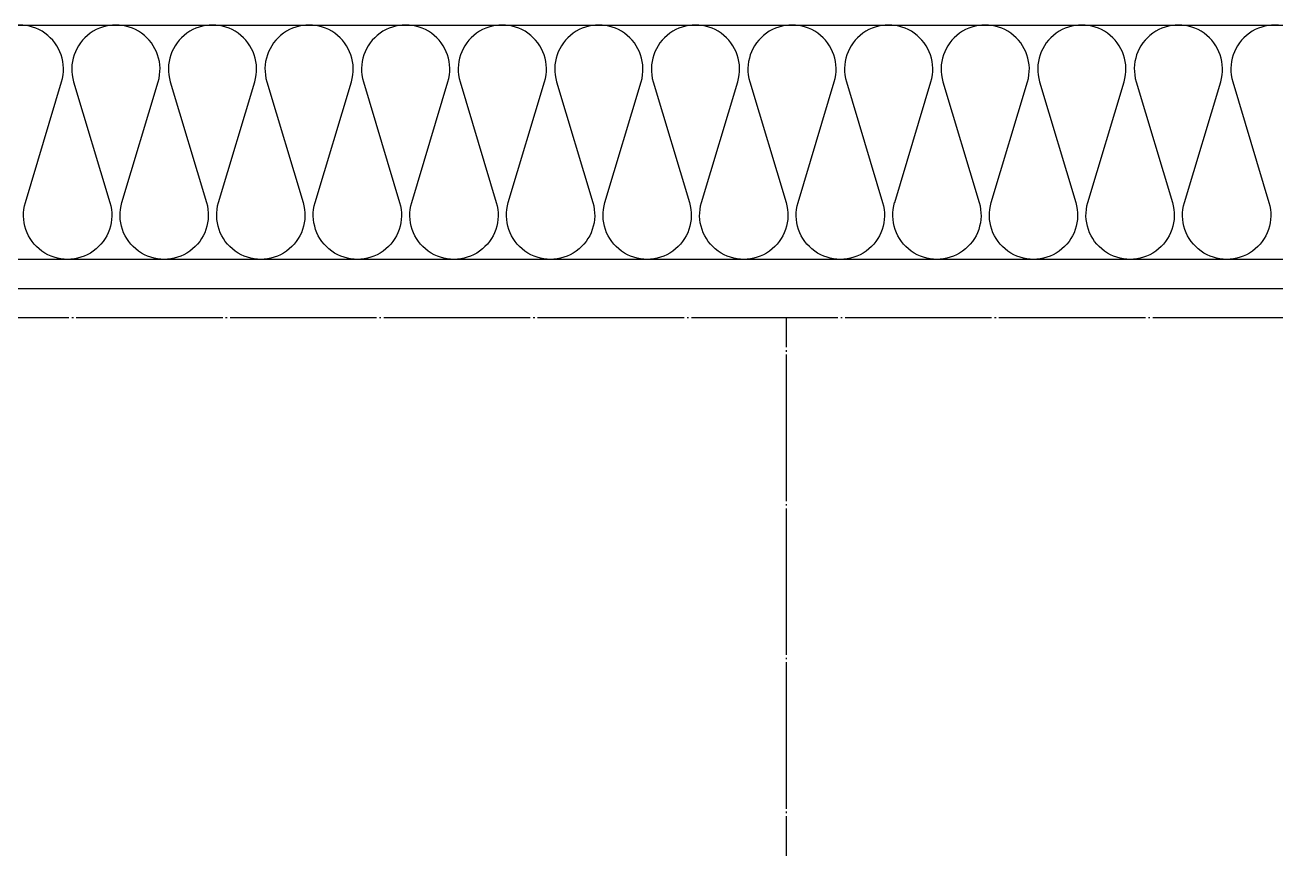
# Model space of a CAD drawing. Header units: millimetres. Extents: x 18456 to 179493, y -203649 to 469211.
# Drawn here: x 143644.6 to 144071.4, y -100786.8 to -100505.5 of the extents above; entities that cross this region are included whole.
import ezdxf

# ---------------------------------------------------------------- set-up
doc = ezdxf.new("R2010")
doc.units = ezdxf.units.MM
doc.linetypes.add('X-평면도(기본형)$0$CEN', pattern=[52.5, 50, -1, 0.5, -1])
for name, color, linetype, true_color in [('X-평면도(기본형)$0$CEN', 1, 'X-평면도(기본형)$0$CEN', 0xff0000), ('X-평면도(기본형)$0$INS', 9, 'Continuous', 0x808080), ('X-평면도(기본형)$0$INSUL', 9, 'Continuous', 0x808080), ('X-평면도(기본형)$0$W1', 2, 'Continuous', 0xffff00)]:
    doc.layers.add(name, color=color, linetype=linetype, true_color=true_color)

# ---------------------------------------------------------------- blocks, each defined once
blk = doc.blocks.new('U154 (X-평면도(기본형)$0$ins-l)')
at = {"layer": 'X-평면도(기본형)$0$INSUL', "color": 8, "true_color": 0x808080}
for p, q in [((1397.11, 24.24), (1381.65, 75.76)), ((1417.72, 75.76), (1402.26, 24.24)), ((1438.33, 24.24), (1422.87, 75.76)), ((1458.94, 75.76), (1443.48, 24.24)), ((1479.55, 24.24), (1464.09, 75.76)), ((1500.16, 75.76), (1484.7, 24.24)), ((1520.77, 24.24), (1505.31, 75.76)), ((1541.38, 75.76), (1525.92, 24.24)), ((1561.99, 24.24), (1546.53, 75.76)), ((1582.6, 75.76), (1567.14, 24.24)), ((1603.21, 24.24), (1587.75, 75.76)), ((1623.82, 75.76), (1608.36, 24.24)), ((1644.43, 24.24), (1628.97, 75.76)), ((1665.04, 75.76), (1649.58, 24.24)), ((1685.65, 24.24), (1670.19, 75.76)), ((1706.26, 75.76), (1690.8, 24.24)), ((1726.87, 24.24), (1711.41, 75.76)), ((1747.48, 75.76), (1732.02, 24.24)), ((1768.09, 24.24), (1752.63, 75.76)), ((1788.7, 75.76), (1773.24, 24.24)), ((1809.31, 24.24), (1793.85, 75.76)), ((1829.92, 75.76), (1814.46, 24.24)), ((1850.53, 24.24), (1835.07, 75.76)), ((1871.14, 75.76), (1855.68, 24.24)), ((1891.75, 24.24), (1876.29, 75.76)), ((1912.36, 75.76), (1896.9, 24.24))]:
    blk.add_line(p, q, dxfattribs=at)
at = {"layer": 'X-평면도(기본형)$0$INSUL', "color": 8, "true_color": 0x808080, "extrusion": (0, 0, -1)}
for centre in [(-1399.69, 81.17), (-1440.91, 81.17), (-1482.13, 81.17), (-1523.35, 81.17), (-1564.56, 81.17), (-1605.78, 81.17), (-1647, 81.17), (-1688.22, 81.17), (-1729.44, 81.17), (-1770.66, 81.17), (-1811.88, 81.17), (-1853.1, 81.17), (-1894.32, 81.17)]:
    blk.add_arc(centre, 18.83, 343.3008, 196.6992, dxfattribs=at)
at = {"layer": 'X-평면도(기본형)$0$INSUL', "color": 8, "true_color": 0x808080}
for centre in [(1379.08, 18.83), (1420.3, 18.83), (1461.52, 18.83), (1502.74, 18.83), (1543.96, 18.83), (1585.17, 18.83), (1626.39, 18.83), (1667.61, 18.83), (1708.83, 18.83), (1750.05, 18.83), (1791.27, 18.83), (1832.49, 18.83), (1873.71, 18.83), (1914.93, 18.83)]:
    blk.add_arc(centre, 18.83, 163.3008, 16.6992, dxfattribs=at)

msp = doc.modelspace()

# ---------------------------------------------------------------- linework, layer by layer
at = {"layer": 'X-평면도(기본형)$0$CEN'}
for p, q in [((150484.65, -100605.52), (141494.65, -100605.52)), ((143904.65, -104185.52), (143904.65, -100605.52))]:
    msp.add_line(p, q, dxfattribs=at)
at = {"layer": 'X-평면도(기본형)$0$INS'}
for p, q in [((142284.65, -100505.52), (145174.65, -100505.52)), ((147749.65, -100585.52), (142204.65, -100585.52))]:
    msp.add_line(p, q, dxfattribs=at)
at = {"layer": 'X-평면도(기본형)$0$W1'}
msp.add_line((148959.65, -100595.52), (142194.65, -100595.52), dxfattribs=at)

# ---------------------------------------------------------------- block references
at = {"layer": 'X-평면도(기본형)$0$INSUL', "xscale": 0.7999999999999996, "yscale": 0.7999999999999996, "zscale": 0.7999999999999996, "rotation": 180}
msp.add_blockref('U154 (X-평면도(기본형)$0$ins-l)', (145174.65, -100505.52), dxfattribs=at)

doc.saveas('drawing.dxf')
